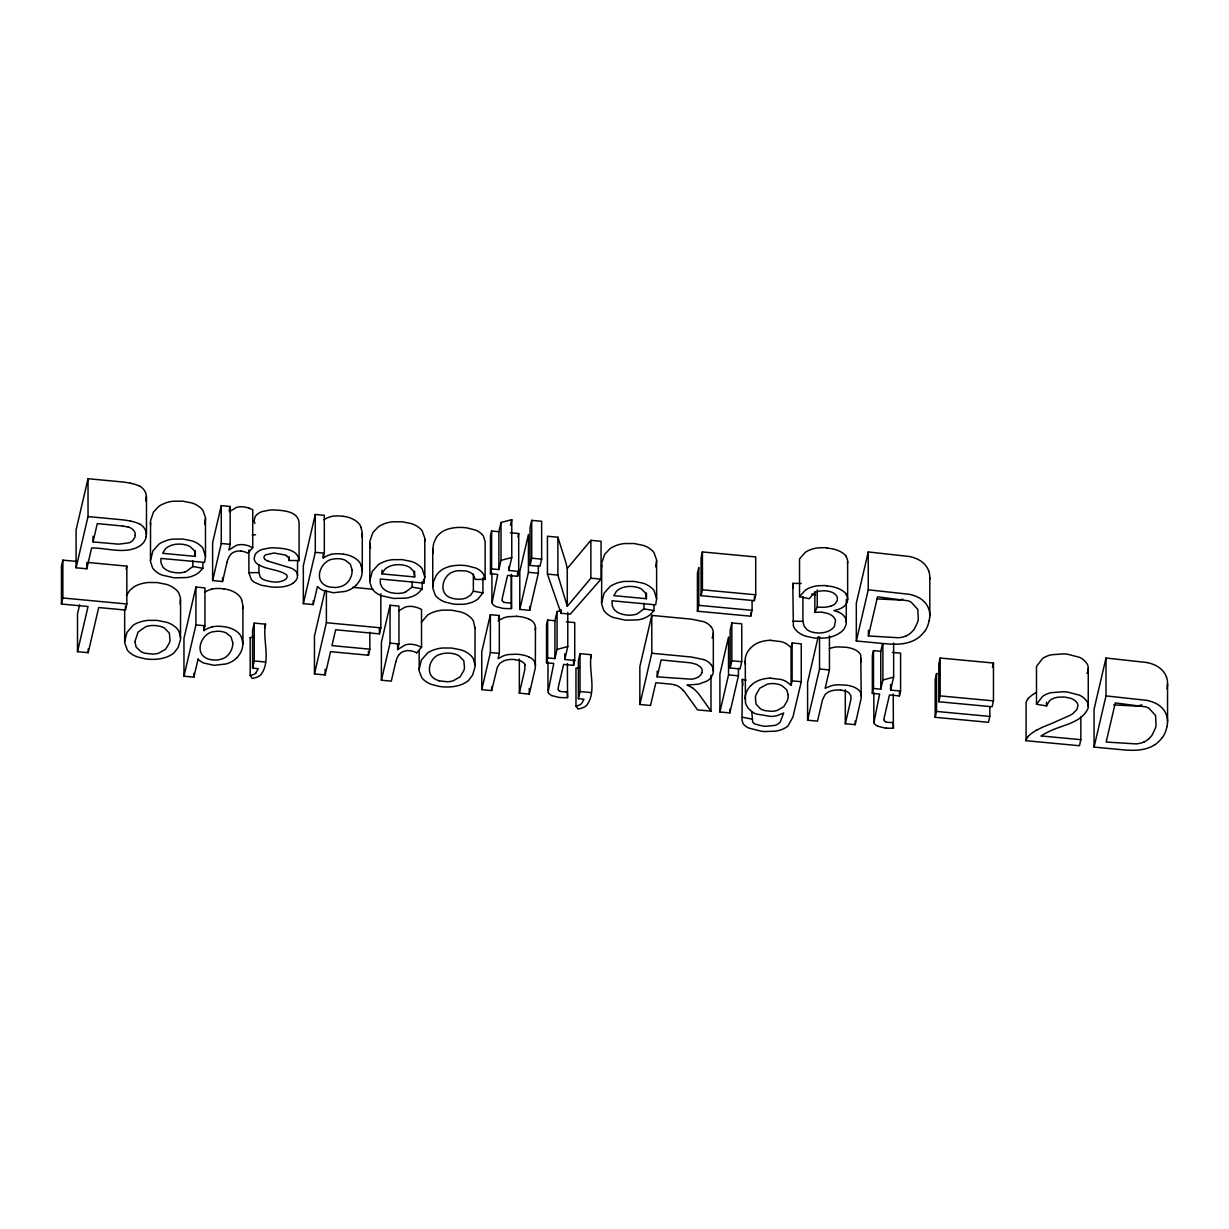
<?xml version="1.0" encoding="UTF-8"?>
<svg xmlns="http://www.w3.org/2000/svg" width="1229" height="1229" viewBox="0 0 1229 1229"><rect width="100%" height="100%" fill="white"/><g stroke="black" fill="none" stroke-linecap="round" stroke-linejoin="round"><path stroke-width="1.5" d="M829.375 648.559L830.466 648.19A21.492 13.642 0 0 1 837.487 646.9L846.213 647.268A22.368 14.195 0 0 1 855.876 650.156L856.306 650.479A14.932 9.479 0 0 1 860.761 655.195L861.222 697.995L855.215 724.68L845.306 723.743L845.306 689.669M861.299 658.467L860.961 661.985M297.618 560.347L297.403 577.415A17.129 10.861 0 0 1 293.116 583.053M492.076 602.794L497.745 574.435L490.479 573.759L490.479 535.905L491.615 531.005L498.882 531.696L501.017 522.509L511.756 519.652L511.756 557.52L508.729 570.471L518.699 571.408L518.699 533.555L510.388 532.771M528.547 618.955L529.914 619.6A13.918 8.833 0 0 1 533.478 622.304A19.603 12.428 0 0 1 535.368 626.913A14.518 9.217 0 0 1 535.46 627.742L535.352 629.325A76.075 48.269 0 0 1 535.245 630.093M535.46 627.742L535.352 667.178A76.075 48.269 0 0 1 534.999 669.252L529.253 694.093L519.345 693.156L519.345 659.082M548.38 692.588A7.067 4.486 0 0 1 548.119 691.835L553.772 663.476L546.506 662.8L546.506 624.931L547.642 620.046L554.909 620.737L557.06 611.55L560.639 610.598M874.234 723.174A7.067 4.486 0 0 1 873.957 722.406L879.611 694.062L872.344 693.371L872.344 655.518L873.496 650.633L880.763 651.309L882.468 643.965M126.387 595.712L129.567 590.596L133.193 587.385A23.228 14.733 0 0 1 137.802 584.943L138.877 584.528A26.285 16.684 0 0 1 148.11 582.5L157.143 582.546L166.637 584.42A25.041 15.885 0 0 1 173.059 587.416L175.686 589.413A25.056 15.9 0 0 1 178.912 593.284L180.448 597.786L180.11 603.977M180.602 599.752L180.494 639.679L178.144 647.453L174.103 652.783A24.641 15.639 0 0 1 163.626 658.022A29.312 18.604 0 0 1 149.062 659.251A35.887 22.767 0 0 1 145.13 658.821L137.295 656.885A24.703 15.67 0 0 1 131.119 653.674L129.429 652.322A23.674 15.025 0 0 1 127.324 650.049L124.682 642.736L124.651 609.507M475.055 628.403L473.365 620.922A25.056 15.9 0 0 0 470.154 617.035L467.527 615.053A25.041 15.885 0 0 0 461.09 612.057L451.611 610.183L442.578 610.137A26.285 16.684 0 0 0 433.33 612.165L432.27 612.58A23.228 14.733 0 0 0 427.661 615.022L421.363 622.227M475.07 627.389L474.962 667.301L472.612 675.09L468.572 680.42A24.641 15.639 0 0 1 458.094 685.659A29.312 18.604 0 0 1 443.531 686.888A35.887 22.767 0 0 1 439.598 686.458L431.763 684.522A24.703 15.67 0 0 1 425.587 681.312L423.897 679.96A23.674 15.025 0 0 1 421.793 677.686L419.243 671.387L419.12 650.387M202.877 562.621L202.877 568.29L198.929 572.514A23.581 14.963 0 0 1 191.847 576.293A22.644 14.364 0 0 1 187.008 577.522L174.38 577.86L161.998 575.08A24.303 15.424 0 0 1 156.897 572.299A25.026 15.885 0 0 1 155.207 570.932A24.534 15.578 0 0 1 152.565 567.875L150.476 561.499L150.568 520.528L153.533 511.986L158.879 506.348A25.041 15.885 0 0 1 161.951 504.504L165.377 503.03A24.595 15.608 0 0 1 172.905 501.248L182.86 501.171L192.077 503.03A24.027 15.24 0 0 1 198.315 506.041L200.849 508.038A24.488 15.547 0 0 1 202.893 510.327L205.473 517.578L205.504 556.476L204.552 562.39L160.907 558.427L160.953 562.713L162.796 566.83A16.576 10.523 0 0 0 164.179 568.305L165.838 569.58A15.916 10.093 0 0 0 171.369 571.977L174.733 572.591A20.278 12.874 0 0 0 176.976 572.791L178.297 572.837A14.717 9.34 0 0 0 184.842 571.946M150.445 560.485L152.98 550.807L158.879 544.201A25.041 15.885 0 0 1 161.951 542.358L165.377 540.883A24.595 15.608 0 0 1 172.905 539.116L182.86 539.039L192.077 540.898A24.027 15.24 0 0 1 198.315 543.909L200.849 545.906A24.488 15.547 0 0 1 202.893 548.18L205.504 556.476M422.208 581.302L422.208 588.875L418.244 593.1A23.581 14.963 0 0 1 411.177 596.879A22.644 14.364 0 0 1 406.338 598.108L393.695 598.446L381.328 595.666A24.303 15.424 0 0 1 376.212 592.885A25.026 15.885 0 0 1 374.522 591.518A24.534 15.578 0 0 1 371.88 588.461L369.791 582.085L369.898 541.113L372.863 532.572L378.209 526.918A25.041 15.885 0 0 1 381.282 525.075L384.692 523.6A24.595 15.608 0 0 1 392.22 521.833L402.19 521.757L411.392 523.615A24.027 15.24 0 0 1 417.63 526.626L420.164 528.624A24.488 15.547 0 0 1 422.208 530.897L424.788 538.164L424.819 577.046L423.821 583.099L380.222 579.013L380.422 583.929L382.127 587.401A16.576 10.523 0 0 0 383.494 588.891L385.169 590.166A15.916 10.093 0 0 0 390.699 592.562L394.063 593.177A20.278 12.874 0 0 0 396.306 593.377L397.612 593.407A14.717 9.34 0 0 0 404.157 592.532M369.76 581.071L372.295 571.393L378.209 564.787A25.041 15.885 0 0 1 381.282 562.943L384.692 561.469A24.595 15.608 0 0 1 392.22 559.702L402.19 559.625L411.392 561.469A24.027 15.24 0 0 1 417.63 564.48L420.164 566.477A24.488 15.547 0 0 1 422.208 568.766L424.819 577.046M642.982 618.633A22.644 14.364 0 0 1 638.143 619.862L625.515 620.199L613.133 617.419A24.303 15.424 0 0 1 608.032 614.638A25.026 15.885 0 0 1 606.343 613.271A24.534 15.578 0 0 1 603.7 610.214L601.611 603.838L601.718 562.867L604.668 554.325L610.03 548.687A25.041 15.885 0 0 1 613.087 546.844L616.512 545.369A24.595 15.608 0 0 1 624.04 543.587L634.01 543.51L643.213 545.369A24.027 15.24 0 0 1 649.45 548.38L651.984 550.377A24.488 15.547 0 0 1 654.028 552.666L656.609 559.917L656.639 598.815L655.641 604.852L612.042 600.766L612.242 605.697L613.932 609.169A16.576 10.523 0 0 0 615.314 610.644L616.973 611.919A15.916 10.093 0 0 0 622.504 614.316L625.868 614.93A20.278 12.874 0 0 0 628.127 615.13L629.432 615.161A14.717 9.34 0 0 0 635.977 614.285A13.258 8.403 0 0 0 637.559 613.686L643.965 608.862L643.965 603.193M601.58 602.824L604.115 593.146L610.03 586.54A25.041 15.885 0 0 1 613.087 584.697L616.512 583.222A24.595 15.608 0 0 1 624.04 581.455L634.01 581.378L643.213 583.237A24.027 15.24 0 0 1 649.45 586.248L651.984 588.245A24.488 15.547 0 0 1 654.028 590.519L656.639 598.815M751.779 711.468L752.686 722.13A7.435 4.716 0 0 0 754.176 723.482A11.691 7.42 0 0 0 755.512 724.204L763.055 726.093A31.662 20.094 0 0 0 765.513 726.293L774.869 725.417A13.442 8.526 0 0 0 780.215 722.084L783.672 713.004L777.665 715.462A19.71 12.505 0 0 1 771.075 716.476L755.989 713.957A20.663 13.104 0 0 1 752.056 711.821L748.983 709.072A31.816 20.186 0 0 1 745.435 702.542L745.266 658.314A40.004 25.379 0 0 1 750.704 647.806M745.004 698.978L745.266 696.167A40.004 25.379 0 0 1 750.704 685.674M124.651 641.692L126.91 632.459L133.193 625.238A23.228 14.733 0 0 1 137.802 622.796L138.877 622.396A26.285 16.684 0 0 1 148.11 620.353L157.143 620.399L166.637 622.273A25.041 15.885 0 0 1 173.059 625.284L175.686 627.266A25.056 15.9 0 0 1 178.912 631.153L180.602 637.605M205.504 518.607L204.613 524.261M419.12 669.313L421.363 660.081L427.661 652.876A23.228 14.733 0 0 1 432.27 650.433L433.345 650.033A26.285 16.684 0 0 1 442.578 647.99L451.611 648.036L461.09 649.911A25.041 15.885 0 0 1 467.527 652.906L470.154 654.903A25.056 15.9 0 0 1 473.365 658.79L475.07 665.242M424.819 539.193L424.681 541.328M656.639 560.946L655.687 566.861M482.92 577.753L482.92 592.9L478.081 598.892A22.936 14.564 0 0 1 473.319 601.749A23.704 15.04 0 0 1 471.475 602.502A22.875 14.518 0 0 1 463.379 604.284L456.604 604.33A34.366 21.815 0 0 1 452.502 603.885L444.883 601.98A23.643 15.009 0 0 1 438.907 598.784L437.278 597.448A23.581 14.963 0 0 1 435.266 595.189L432.762 587.954L432.746 549.056L433.699 543.157L436.141 537.826A34.489 21.892 0 0 1 438.891 534.415L441.165 532.464A21.815 13.842 0 0 1 450.014 528.547A29.02 18.42 0 0 1 463.563 527.533A35.165 22.322 0 0 1 466.82 527.871L475.623 530.129A20.401 12.951 0 0 1 483.489 536.29L485.117 541.528L485.117 579.397L475.254 579.427L473.349 574.895A12.567 7.973 0 0 0 465.484 570.901L458.356 570.671A14.917 9.463 0 0 0 452.84 571.961C443.608 574.988 438.753 590.289 447.602 596.265A14.195 9.002 0 0 0 451.55 598.108L454.745 598.83A18.942 12.029 0 0 0 457.234 599.107L460.015 599.153A13.55 8.603 0 0 0 466.79 597.709L470.646 595.113L473.365 591.18L473.365 574.143M432.746 586.909L433.699 581.025L436.141 575.679A34.489 21.892 0 0 1 438.891 572.268L441.165 570.333A21.815 13.842 0 0 1 450.014 566.4M846.335 599.46L846.243 623.364A29.404 18.65 0 0 1 845.798 625.407L844.338 628.511A23.243 14.748 0 0 1 840.467 632.489L837.748 634.195A28.482 18.066 0 0 1 834.552 635.7L833.431 636.13A25.763 16.346 0 0 1 826.134 637.912L817.992 638.266A36.102 22.905 0 0 1 813.782 637.928L805.609 636.146A23.919 15.178 0 0 1 799.157 632.966A25.609 16.254 0 0 1 796.976 631.199A23.843 15.132 0 0 1 793.35 625.838L792.797 583.376L801.231 583.452M792.797 583.376L793.35 587.984M1037.046 729.888L1042.699 727.153A145.652 92.421 0 0 1 1051.148 723.727L1070.72 715.001A33.951 21.538 0 0 0 1072.763 713.65L1076.865 709.64L1078.002 705.6A13.104 8.311 0 0 0 1076.297 701.851L1075.928 701.467A15.301 9.709 0 0 0 1075.098 700.714A14.057 8.926 0 0 0 1070.689 698.333L1065.543 697.212A22.675 14.395 0 0 0 1062.962 696.997L1058.108 697.196A14.164 8.987 0 0 0 1052.623 698.763A13.842 8.787 0 0 0 1049.458 700.853L1046.524 705.907L1036.493 704.278L1036.493 666.425L1042.591 658.498A20.97 13.304 0 0 1 1046.924 656.148A22.014 13.965 0 0 1 1051.025 654.827L1063.331 653.874A42.001 26.639 0 0 1 1067.571 654.227L1079.385 657.285A21.769 13.811 0 0 1 1083.579 659.881L1086.037 662.323A20.693 13.12 0 0 1 1088.172 667.009L1088.233 669.16A25.579 16.223 0 0 1 1087.988 670.65L1086.989 673.292M1088.264 668.438L1088.233 707.028A25.579 16.223 0 0 1 1087.988 708.518C1080.905 723.866 1060.443 725.018 1047.077 732.545A29.972 19.019 0 0 0 1046.232 732.945A33.229 21.077 0 0 0 1041.24 735.956M195.303 556.368L194.505 550.853L190.418 546.782A14.717 9.34 0 0 0 186.132 544.985L182.706 544.324A19.695 12.49 0 0 0 180.095 544.109L177.652 544.124A15.516 9.847 0 0 0 170.969 545.476A17.191 10.907 0 0 0 169.617 546.045A16.515 10.477 0 0 0 165.224 549.086L162.658 553.311L195.303 556.368L195.303 550.7M414.634 576.954L413.82 571.439L409.733 567.368A14.717 9.34 0 0 0 405.447 565.57L402.021 564.894A19.695 12.49 0 0 0 399.41 564.695L396.967 564.71A15.516 9.847 0 0 0 390.3 566.047A17.191 10.907 0 0 0 388.932 566.615A16.515 10.477 0 0 0 384.539 569.672L381.989 573.897L414.634 576.954L414.634 571.285M646.439 598.707L645.64 593.192L641.553 589.121A14.717 9.34 0 0 0 637.267 587.324L633.841 586.663A19.695 12.49 0 0 0 631.23 586.448L628.787 586.463A15.516 9.847 0 0 0 622.104 587.815A17.191 10.907 0 0 0 620.753 588.384A16.515 10.477 0 0 0 616.359 591.426L613.809 595.65L646.439 598.707L646.439 593.039M929.723 617.219L929.262 620.537M1167.489 685.459L1167.012 688.762M1167.489 723.313L1167.012 726.631M135.298 535.153L135.205 535.936A21.016 13.335 0 0 1 134.791 537.411L132.717 540.576A12.321 7.82 0 0 1 129.168 542.819L118.737 544.17L93.035 541.928L93.035 536.243M76.029 561.361L62.863 560.132L61.45 566.17L61.45 604.038L88.042 606.527L77.504 651.693L88.196 652.691L98.719 607.525L125.419 610.045L126.833 603.992L126.833 566.139L87.32 562.421M130.627 483.212L125.527 482.352A105.848 67.165 0 0 0 120.411 481.768L88.027 478.711L76.09 529.914L76.09 567.783L86.767 568.781L91.622 547.965C106.769 547.781 124.452 554.494 138.846 546.582A24.242 15.378 0 0 0 144.177 541.697L145.698 538.763A31.002 19.664 0 0 0 146.282 536.689M61.45 604.038L62.863 597.985L62.863 560.132M76.09 567.783L88.027 516.579L88.027 478.711M93.035 541.928L97.291 523.615L118.829 525.643A96.492 61.22 0 0 1 122.731 526.073M79.624 604.806L77.504 613.839L77.504 651.693M126.126 569.15L126.833 566.139M203.83 626.775L203.83 630.569L204.951 625.745L204.951 587.892L195.933 587.047L183.966 638.358L183.966 676.211L193.875 677.148L198.084 659.082M241.038 551.084A14.64 9.294 0 0 1 247.935 553.204L252.744 547.673L249.18 546.075A17.636 11.184 0 0 0 243.035 544.662A11.322 7.19 0 0 0 236.383 545.338L228.871 549.962L230.176 544.339L230.176 506.471L221.266 505.641L212.617 542.726L212.617 580.595L222.526 581.517L227.058 562.099M183.966 676.211L195.933 624.9L195.933 587.047M212.617 580.595L221.266 543.495L221.266 505.641M229.193 510.696L230.176 506.471M250.178 637.636L250.178 675.504L252.298 678.454L255.263 677.763A13.411 8.511 0 0 0 260.871 674.782C271.486 660.756 262.284 639.925 265.525 624.163L254.234 623.103L252.575 630.262L252.575 668.13L258.182 668.653L255.847 672.954M252.575 668.13L254.234 660.956L254.234 623.103M264.696 627.742L265.525 624.163M331.354 554.356A22.921 14.548 0 0 0 323.258 558.027L324.318 553.173L324.318 515.304L315.285 514.459L303.333 565.77L303.333 603.639L313.241 604.56L317.451 586.51A20.693 13.12 0 0 0 323.15 590.442L333.412 592.747L345.195 591.41A23.919 15.178 0 0 0 353.875 587.278L356.18 585.296M303.333 603.639L315.285 552.328L315.285 514.459M325.101 590.35L314.455 636.069L314.455 673.938L325.132 674.936L330.555 651.662L368.423 655.226L369.837 649.173L369.837 632.136M314.455 673.938L326.392 622.719L326.392 590.55M369.837 649.173L331.953 645.624L335.655 629.77L379.423 633.872L380.836 627.835L380.836 593.761M416.754 652.799L421.532 647.284L417.952 645.686A17.636 11.184 0 0 0 411.823 644.288A11.322 7.19 0 0 0 405.155 644.964L397.643 649.573L398.949 643.95L398.949 606.097L390.039 605.252L381.389 642.352L381.389 680.205L391.298 681.143L395.83 661.724M381.389 680.205L390.039 643.12L390.039 605.252M490.479 573.759L491.615 568.873L491.615 531.005M491.615 568.873L498.882 569.549L501.017 560.363L501.017 522.509M510.465 525.213L511.756 519.652M528.593 656.762A24.964 15.839 0 0 0 516.61 654.212L508.299 654.55A19.848 12.597 0 0 0 503.414 655.856L498.083 658.652L499.312 653.367L499.312 615.514L490.386 614.669L481.753 651.769L481.753 689.638L491.661 690.56L497.422 667.055L499.834 663.353L503.89 660.803A16.146 10.247 0 0 1 512.416 659.405L513.184 659.42A19.019 12.075 0 0 1 515.243 659.589M481.753 689.638L490.386 652.538L490.386 614.669M498.498 619.032L499.312 615.514M517.947 536.812L518.699 533.555M502.185 600.336L502.246 598.554A49.175 31.201 0 0 1 502.538 597.064L507.592 575.372L517.563 576.309L518.699 571.408M531.727 520.359L530.052 527.579L530.052 565.448L539.961 566.369L541.636 559.149L541.636 521.28L531.727 520.359L531.727 558.212L530.052 565.448M519.79 609.415L528.439 572.33L528.439 534.461L519.79 571.562L519.79 609.415L529.699 610.352L538.348 573.252L538.348 565.678M519.345 693.156L524.798 669.667L524.875 664.997M546.506 662.8L547.642 657.914L547.642 620.046M547.642 657.914L554.909 658.59L557.06 649.404L557.06 611.55M566.431 621.813L574.726 622.596L574.726 660.449L564.772 659.512L567.783 646.562L567.783 612.488M558.212 689.377L558.273 687.595A49.175 31.201 0 0 1 558.581 686.089L563.619 664.413L573.59 665.335L574.726 660.449M580.027 653.674L578.367 660.833L578.367 698.702L583.975 699.224L581.64 703.526A9.648 6.13 0 0 1 575.955 706.045L578.091 709.025L581.056 708.35A13.411 8.511 0 0 0 586.663 705.354C597.279 691.328 588.077 670.496 591.318 654.734L580.027 653.674L580.027 691.543L578.367 698.702M590.473 658.314L591.318 654.734M711.161 626.928L710.439 626.037A17.943 11.384 0 0 0 703.664 621.659L691.42 619.17L651.785 615.406L639.848 666.61L639.848 704.463L650.525 705.477L655.825 682.725L669.206 683.985A35.948 22.813 0 0 1 673.646 684.568L674.106 684.691M639.848 704.463L651.785 653.26L651.785 615.406M701.974 672.57A13.473 8.542 0 0 1 698.825 676.657A12.413 7.881 0 0 1 692.357 679.038A15.823 10.032 0 0 1 691.282 679.191L657.192 676.856L661.156 659.927L690.836 662.861L696.49 664.367L700.469 666.948A11.783 7.482 0 0 1 702.143 670.066L702.189 671.357A14.994 9.509 0 0 1 701.959 672.57M702.42 551.929L701.052 557.797L701.052 595.666L754.345 600.658L755.712 594.79L755.712 556.937L702.42 551.929L702.42 589.797L701.052 595.666M697.427 611.212L698.794 605.344L698.794 567.475L697.427 573.344L697.427 611.212L750.719 616.205L752.087 610.337L752.087 600.873M731.839 622.919L730.149 630.139L730.149 668.008L740.058 668.929L741.748 661.709L741.748 623.84L731.839 622.919L731.839 660.772L730.149 668.008M719.902 711.975L728.536 674.89L728.536 637.021L719.902 674.122L719.902 711.975L729.811 712.912L738.445 675.812L738.445 668.238M770.537 678.208L781.245 679.499A20.14 12.782 0 0 1 786.283 681.573L791.077 685.321L791.077 647.468L792.121 642.997L801.262 643.842L801.262 681.711L792.982 716.83L788.142 725.786A20.248 12.858 0 0 1 780.338 730.026L778.003 730.671A23.505 14.917 0 0 1 775.484 731.163L764.853 731.547A45.488 28.851 0 0 1 761.396 731.24L748.799 728.06A21.385 13.565 0 0 1 746.479 726.8L744.59 725.371A14.256 9.049 0 0 1 742.869 723.205L742.009 720.071L742.362 679.376L746.126 680.098M791.077 685.321L792.121 680.851L792.121 642.997M818.253 636.637L807.591 682.356L807.591 720.209L817.5 721.146L822.508 699.793L825.197 694.446A13.35 8.48 0 0 1 831.925 690.744A16.499 10.477 0 0 1 840.559 690.053M807.591 720.209L819.528 669.006L819.528 636.822M829.437 635.854L829.437 669.928L825.151 688.301L830.466 686.059A21.492 13.642 0 0 1 837.487 684.753L846.213 685.137A22.368 14.195 0 0 1 855.876 688.025L856.306 688.348A14.932 9.479 0 0 1 860.761 693.048L861.299 696.321M928.694 571.055A33.675 21.369 0 0 0 921.304 561.361A28.39 18.02 0 0 0 909.614 556.522L868.258 551.944L856.321 603.147L856.321 641L885.448 643.735C896.171 644.687 907.97 644.733 917.28 638.466A40.941 25.978 0 0 0 924.408 631.491M856.321 641L868.258 589.797L868.258 551.944M845.306 723.743L850.99 699.101L850.806 695.66L849.162 693.079A10.247 6.498 0 0 0 846.166 691.297L841.973 690.237A18.865 11.967 0 0 0 840.544 690.068M906.311 635.9A18.589 11.798 0 0 1 898.368 637.743L868.411 635.961L877.521 596.848L908.062 600.781A17.421 11.061 0 0 1 911.319 602.302L917.817 609.384L918.309 619.247A74.416 47.209 0 0 1 917.525 622.35L914.407 628.91A35.026 22.23 0 0 1 912.886 630.846L911.181 632.566A22.767 14.441 0 0 1 906.265 635.854M872.344 693.371L873.496 688.486L873.496 650.633M873.496 688.486L880.763 689.177L882.898 679.99L882.898 644.011M892.269 652.384L900.58 653.167L900.58 691.036L890.61 690.099L893.637 677.133L893.637 643.059M884.066 719.948L884.112 718.182A49.175 31.201 0 0 1 884.419 716.676L889.473 694.984L899.428 695.921L900.58 691.036M940.354 673.922L936.544 673.569L935.177 679.437L935.177 717.306L988.469 722.299L989.837 716.43L989.837 706.967M940.17 658.022L938.802 663.89L938.802 701.759L992.095 706.752L993.462 700.883L993.462 663.03L940.17 658.022L940.17 695.891L938.802 701.759M935.177 717.306L936.544 711.437L936.544 673.569M992.433 667.424L993.462 663.03M1080.844 716.968L1080.844 739.674L1079.431 745.726L1026.092 740.718L1026.092 702.85A17.851 11.338 0 0 1 1028.258 698.594M1147.394 662.569L1106.008 658.022L1094.071 709.241L1094.071 747.094L1123.198 749.828C1133.937 750.765 1145.735 750.827 1155.03 744.559M1094.071 747.094L1106.008 695.891L1106.008 658.022M742.362 679.376L742.869 685.352M1036.493 704.278L1042.591 696.367A20.97 13.304 0 0 1 1046.924 694.001A22.014 13.965 0 0 1 1051.025 692.695L1063.331 691.727A42.001 26.639 0 0 1 1067.571 692.081L1079.385 695.153A21.769 13.811 0 0 1 1083.579 697.749L1086.037 700.192A20.693 13.12 0 0 1 1088.172 704.862L1088.264 706.291M822.001 612.242A30.356 19.265 0 0 0 814.858 612.395L817.239 606.926L817.239 589.889M712.098 638.02L712.866 636.1A23.674 15.025 0 0 0 711.222 626.913M830.696 606.112L832.617 605.405A10.4 6.606 0 0 0 835.121 603.808L836.949 601.181A17.175 10.907 0 0 0 837.348 599.706L837.379 598.047A11.891 7.543 0 0 0 835.643 594.728A13.135 8.326 0 0 0 834.921 594.053A12.49 7.927 0 0 0 829.928 591.595L827.332 591.057A18.251 11.583 0 0 0 825.212 590.826L822.447 590.796A13.227 8.403 0 0 0 815.749 592.286A12.981 8.234 0 0 0 814.182 593.115L809.189 598.738L799.541 596.695L805.195 590.289A22.475 14.256 0 0 1 817.915 585.741L824.551 585.542A32.031 20.325 0 0 1 826.902 585.695M654.012 604.945L654.012 610.629L650.064 614.853A23.581 14.963 0 0 1 642.997 618.633M567.276 568.443L590.872 540.33L601.058 541.282L601.058 579.136L570.271 614.162L561.023 613.286L547.443 574.112L547.443 536.243L557.889 537.227L565.847 562.529L567.276 568.443L567.276 606.312L590.872 578.183L590.872 540.33M192.83 560.854L192.83 566.523L186.424 571.347A13.258 8.403 0 0 1 184.826 571.931M412.145 581.44L412.145 587.109L405.739 591.932M750.781 647.837L752.947 645.886A23.259 14.763 0 0 1 770.537 640.278M750.781 685.705L752.947 683.739A23.259 14.763 0 0 1 770.537 678.147M236.813 657.884L234.524 659.865A23.919 15.178 0 0 1 225.844 663.998L214.046 665.319L203.768 663.045A20.693 13.12 0 0 1 198.053 659.097M1148.946 738.66L1150.636 736.939A35.026 22.23 0 0 0 1152.157 735.003L1155.275 728.444A74.416 47.209 0 0 0 1156.059 725.34L1155.567 715.478L1149.069 708.396A17.421 11.061 0 0 0 1145.812 706.875L1115.287 702.927L1106.161 742.055L1136.134 743.898A18.589 11.798 0 0 0 1144.061 741.993M229.408 511.648L236.383 507.485A11.322 7.19 0 0 1 243.035 506.809A17.636 11.184 0 0 1 249.164 508.222M398.703 610.859L405.155 607.111A11.322 7.19 0 0 1 411.823 606.435A17.636 11.184 0 0 1 417.937 607.848L421.532 609.43L421.532 647.284M498.083 620.783L503.414 617.987A19.848 12.597 0 0 1 508.299 616.697L516.61 616.297M501.017 560.363L511.756 557.52M557.06 649.404L567.783 646.562M882.898 679.99L893.637 677.133M1136.134 706.045L1113.704 704.908M252.222 534.799L255.571 534.784M248.888 549.962L248.888 572.683L258.92 572.622L260.164 576.816A11.983 7.604 0 0 0 261.393 578.168A11.706 7.435 0 0 0 264.051 579.842C270.826 582.147 279.459 583.606 285.712 579.258A7.651 4.855 0 0 0 286.587 578.244A7.912 5.024 0 0 0 287.14 576.601L287.11 576.094A5.715 3.626 0 0 0 286.465 574.711C277.662 568.843 265.525 569.979 256.876 563.573A13.642 8.664 0 0 1 255.325 561.853L254.941 561.223A14.625 9.279 0 0 1 254.157 558.673L254.987 554.878A15.009 9.525 0 0 1 257.168 552.236L257.752 551.76A16.177 10.262 0 0 1 262.023 549.471L269.581 547.95A27.944 17.728 0 0 1 272.777 547.781C282.009 548.288 297.986 548.487 299.077 560.578L289.184 560.516L288.923 558.78A10.231 6.498 0 0 0 286.418 555.677M770.537 640.355L781.245 641.646A20.14 12.782 0 0 1 786.283 643.704L791.077 647.468M492.076 602.794A7.067 4.486 0 0 0 492.353 603.547A9.909 6.283 0 0 0 495.794 606.542L502.569 608.294A30.771 19.526 0 0 0 504.305 608.463A37.93 24.073 0 0 0 511.494 608.539L511.356 602.886L510.05 602.871A16.023 10.155 0 0 1 503.537 602.225M792.797 621.229L802.906 621.321L804.135 626.129L806.915 629.571A14.302 9.079 0 0 0 813.567 632.459M566.093 691.912L567.399 691.927L567.537 697.611A37.93 24.073 0 0 1 560.332 697.519A30.771 19.526 0 0 1 558.611 697.319L551.806 695.599M88.027 516.579L120.411 519.621A105.848 67.165 0 0 1 125.527 520.22L130.627 521.065M531.727 558.212L541.636 559.149M868.258 589.797L909.644 594.344A28.39 18.02 0 0 1 921.32 599.214A33.675 21.369 0 0 1 928.694 608.923M877.03 598.907L898.384 599.952A18.589 11.798 0 0 0 902.731 599.199M221.266 543.495L230.176 544.339M315.285 552.328L324.318 553.173M528.439 572.33L538.348 573.252M547.443 574.112L557.889 575.095L567.276 606.312M590.872 578.183L601.058 579.136M702.42 589.797L755.712 594.79M698.794 605.344L752.087 610.337M352.662 587.324L373.324 589.275M62.863 597.985L126.833 603.992M326.392 622.719L380.836 627.835M651.785 653.26L691.42 657.023L703.649 659.543M731.839 660.772L741.748 661.709M819.528 669.006L829.437 669.928M1106.008 695.891L1147.394 700.438M195.933 624.9L204.951 625.745M390.039 643.12L398.949 643.95M490.386 652.538L499.312 653.367M728.536 674.89L738.445 675.812M792.121 680.851L801.262 681.711M940.17 695.891L993.462 700.883M936.544 711.437L989.837 716.43M254.234 660.956L265.525 662.016M580.027 691.543L591.318 692.603M1041.255 735.971L1080.844 739.674M710.976 675.182L710.976 711.145L697.55 709.886L684.937 692.373A84.386 53.554 0 0 0 683.293 690.452M822.001 612.303L826.733 613.148A14.917 9.463 0 0 1 832.202 615.775A15.992 10.139 0 0 1 833.554 617.004A14.779 9.371 0 0 1 835.566 620.645L834.383 626.391A16.023 10.17 0 0 1 830.804 629.847L829.56 630.569A18.343 11.645 0 0 1 827.486 631.506L826.764 631.767A15.839 10.047 0 0 1 819.774 632.981L818.084 632.981A19.295 12.244 0 0 1 815.641 632.781L813.567 632.443M122.731 526.073L127.801 526.949M815.641 594.928L813.567 594.59A14.302 9.079 0 0 1 811.647 594.099M343.306 516.272L344.197 516.41A23.09 14.64 0 0 1 360.066 525.182L361.142 527.456M343.306 554.125L344.197 554.264A23.09 14.64 0 0 1 360.066 563.051L361.142 565.309M223.939 588.845L224.83 588.983A23.09 14.64 0 0 1 240.7 597.77L241.79 600.029M817.362 606.942L818.207 607.08A10.078 6.391 0 0 0 818.821 607.141A20.985 13.319 0 0 0 830.727 606.158M643.965 608.862L654.012 610.629M412.145 587.109L422.208 588.875M192.83 566.523L202.877 568.29M473.365 591.18L482.92 592.9M742.362 717.229L751.779 719.042M439.46 680.881L447.371 681.757A15.24 9.663 0 0 0 453.148 680.805L460.076 676.887L463.825 670.588A49.682 31.524 0 0 0 464.501 667.977L463.825 660.726L458.939 655.764A15.286 9.694 0 0 0 453.854 653.797L451.304 653.336A19.126 12.136 0 0 0 448.57 653.121L445.927 653.183A15.378 9.755 0 0 0 440.212 654.32C429.858 656.762 424.666 673.6 435.143 679.115A15.255 9.678 0 0 0 439.46 680.881M268.168 561.177L268.598 561.315A46.333 29.388 0 0 0 269.581 561.622L290.536 567.906A15.316 9.724 0 0 1 296.343 571.792A13.473 8.542 0 0 1 297.587 575.479M249.18 508.207L252.744 509.805L252.744 547.673M838.547 612.119L833.876 610.552L836.672 609.922A18.343 11.629 0 0 0 843.232 607.018A17.513 11.107 0 0 0 847.426 601.227A20.371 12.92 0 0 0 846.013 594.344M528.547 656.808L529.914 657.469A13.918 8.833 0 0 1 533.478 660.173A19.603 12.428 0 0 1 535.368 664.766A14.518 9.217 0 0 1 535.46 665.611M877.644 726.17L884.45 727.906A30.771 19.526 0 0 0 886.17 728.09M692.91 688.24L692.127 687.687A33.152 21.031 0 0 0 687.042 685.121L698.687 684.138L706.875 681.112A19.848 12.597 0 0 0 711.376 677.056L712.866 673.968A23.674 15.025 0 0 0 711.222 664.766M711.161 664.781L710.439 663.89A17.943 11.384 0 0 0 703.664 659.527M710.976 711.145L700.192 695.891A56.841 36.071 0 0 0 692.972 688.209M241.79 637.897L240.638 635.639A23.09 14.64 0 0 0 224.861 626.79L223.939 626.713A21.523 13.657 0 0 0 211.972 626.882M370.59 548.026L369.76 543.218M433.222 553.019L432.746 549.056M745.435 664.674L745.004 661.11M601.718 566.968L601.58 564.971M150.583 524.629L150.445 522.632M485.117 579.397L483.473 574.158A20.401 12.951 0 0 0 475.623 567.982L466.82 565.739A35.165 22.322 0 0 0 463.563 565.386A29.02 18.42 0 0 0 450.014 566.385M248.888 572.683L251.177 579.274A18.819 11.937 0 0 0 254.434 582.3L261.239 585.25L271.102 586.94A30.771 19.526 0 0 0 284.529 586.51L285.205 586.294A18.65 11.829 0 0 0 293.178 583.099M886.17 728.106A37.93 24.073 0 0 0 893.375 728.167L893.237 722.498L891.931 722.483A16.023 10.155 0 0 1 885.402 721.838M846.335 622.181L845.951 619.416A18.174 11.522 0 0 0 838.562 612.103M1167.55 683.862L1167.55 721.715M1046.524 702.112L1046.524 705.907M929.8 577.768L929.8 615.621M899.428 692.127L899.428 695.921M893.237 694.108L893.375 728.183M890.61 684.415L890.61 690.099M880.763 651.309L880.763 689.177M873.819 692.603L873.819 720.993M868.411 630.277L868.411 635.961M855.215 720.901L855.215 724.68M847.641 561.622L847.641 599.491M814.842 591.518L814.842 612.334M802.906 596.71L802.906 621.321M799.541 596.695L799.541 558.842L805.195 552.436A22.475 14.256 0 0 1 817.915 547.888L824.551 547.673A32.031 20.325 0 0 1 826.902 547.842M754.345 596.879L754.345 600.658M750.719 612.426L750.719 616.205M729.811 709.118L729.811 712.912M713.327 632.827L713.327 671.203M657.192 671.188L657.192 676.856M575.971 706.076L575.971 668.223A9.648 6.13 0 0 0 579.581 667.117M573.59 659.666L573.59 665.335M567.399 663.522L567.537 697.611M564.772 653.843L564.772 659.512M561.023 609.507L561.023 613.286M557.889 537.227L557.889 575.095M554.909 620.737L554.909 658.59M547.98 662.032L547.98 690.421M529.699 606.558L529.699 610.352M529.253 688.409L529.253 694.093M517.563 572.514L517.563 576.309M511.494 574.496L511.494 608.57M511.356 574.481L511.356 602.886M508.729 566.692L508.729 570.471M498.882 531.696L498.882 569.549M491.938 572.991L491.938 601.38M491.661 686.781L491.661 690.56M423.821 579.32L423.821 583.099M397.643 643.904L397.643 649.573M381.989 570.102L381.989 573.897M379.423 628.203L379.423 633.872M368.423 651.431L368.423 655.226M362.278 533.586L362.278 571.454M325.132 669.252L325.132 674.936M323.196 554.202L323.196 557.981M313.241 600.781L313.241 604.56M299.077 560.578L299.077 522.724C297.986 510.634 282.009 510.434 272.777 509.912A27.944 17.728 0 0 0 269.581 510.081L262.023 511.617A16.177 10.262 0 0 0 257.752 513.906L257.168 514.383A15.009 9.525 0 0 0 254.987 517.025L254.157 520.804A14.625 9.279 0 0 0 254.941 523.37M289.184 556.722L289.184 560.516M258.92 565.048L258.92 572.622M242.912 606.174L242.912 644.027M222.526 577.738L222.526 581.517M193.875 673.354L193.875 677.148M146.481 496.501L146.481 534.83M125.419 606.25L125.419 610.045M88.196 648.912L88.196 652.691M86.767 563.097L86.767 568.781M146.282 498.836A31.002 19.664 0 0 1 145.698 500.894M139.86 486.1A22.752 14.441 0 0 1 145.882 498.79M130.597 483.274A25.148 15.946 0 0 1 139.645 486.223M139.86 523.969A22.752 14.441 0 0 1 145.882 536.643M130.597 521.142A25.148 15.946 0 0 1 139.645 524.092M127.924 526.78A13.273 8.419 0 0 1 135.159 535.153M227.104 562.099A39.374 24.979 0 0 1 230.361 554.909A10.354 6.575 0 0 1 241.053 550.976M268.199 561.131A9.264 5.868 0 0 1 264.665 559.18M264.727 559.149A5.776 3.672 0 0 1 265.464 554.909L273.913 553.004L285.251 555.016A9.617 6.099 0 0 1 286.403 555.677M360.896 527.502A40.572 25.748 0 0 1 361.848 536.827M331.338 516.441A21.523 13.657 0 0 1 343.244 516.395M323.719 519.852A22.921 14.548 0 0 1 331.354 516.503M360.896 565.355A40.572 25.748 0 0 1 356.041 585.25M331.338 554.294A21.523 13.657 0 0 1 343.244 554.248M405.739 591.932A13.258 8.403 0 0 1 404.141 592.516M503.675 601.949A4.255 2.704 0 0 1 502.246 600.566M846.013 556.491A20.371 12.92 0 0 1 847.457 563.374M826.871 548.149A24.119 15.301 0 0 1 846.428 556.353M826.871 586.003A24.119 15.301 0 0 1 846.428 594.206M928.786 571.039A50.45 32.015 0 0 1 929.677 579.366M929.109 620.522A59.069 37.484 0 0 1 924.654 631.552M928.786 608.908A50.45 32.015 0 0 1 929.677 617.219M241.529 600.075A40.572 25.748 0 0 1 242.605 608.754M211.972 589.014A21.523 13.657 0 0 1 223.893 588.968M204.844 592.117A22.921 14.548 0 0 1 212.002 589.075M203.891 630.6A22.921 14.548 0 0 1 212.002 626.944M241.529 637.928A40.572 25.748 0 0 1 236.675 657.822M253.788 636.545A9.648 6.13 0 0 1 250.163 637.621M255.939 672.985A9.648 6.13 0 0 1 250.163 675.474M395.876 661.724A39.374 24.979 0 0 1 399.133 654.519M399.256 654.565A10.354 6.575 0 0 1 409.825 650.587M409.825 650.694A14.64 9.294 0 0 1 416.708 652.829M516.61 616.359A24.964 15.839 0 0 1 528.593 618.909M515.212 659.773A11.614 7.374 0 0 1 525.351 664.904M566.062 691.758A16.023 10.155 0 0 1 559.564 691.251M559.717 690.99A4.255 2.704 0 0 1 558.273 689.607M551.821 695.568A9.909 6.283 0 0 1 548.334 692.603M674.122 684.676A16.346 10.37 0 0 1 678.654 686.519L681.189 688.348A38.683 24.534 0 0 1 683.278 690.452M885.556 721.561A4.255 2.704 0 0 1 884.112 720.179M877.675 726.155A9.909 6.283 0 0 1 874.172 723.19M1028.166 698.564A38.114 24.181 0 0 1 1036.416 692.434M1026.092 740.718A17.851 11.338 0 0 1 1028.258 736.463M1028.166 736.417A38.114 24.181 0 0 1 1037.107 729.934M1166.551 677.133A50.45 32.015 0 0 1 1167.442 685.459M1166.444 677.148A33.675 21.369 0 0 0 1159.055 667.455A28.39 18.02 0 0 0 1147.364 662.615M1141.91 704.908A18.589 11.798 0 0 1 1136.118 705.984M1162.158 737.584A40.941 25.978 0 0 1 1155.122 744.605M1166.874 726.616A59.069 37.484 0 0 1 1162.404 737.646M1166.551 715.001A50.45 32.015 0 0 1 1167.442 723.313M1166.444 715.017A33.675 21.369 0 0 0 1159.055 705.323A28.39 18.02 0 0 0 1147.364 700.469M1148.915 738.644A22.767 14.441 0 0 1 1144.015 741.947M788.25 694.969L787.973 698.103A50.082 31.77 0 0 1 787.328 700.653L783.749 706.736L777.22 710.423A14.272 9.049 0 0 1 771.827 711.33L765.252 710.7A14.149 8.972 0 0 1 760.505 708.856L756.004 704.094L755.405 697.488A52.325 33.198 0 0 1 755.958 694.892L759.722 688.255L766.957 684.307A13.78 8.741 0 0 1 772.319 683.57L773.932 683.616A16.1 10.216 0 0 1 776.39 683.892L777.174 684.031A14.18 8.987 0 0 1 782.074 685.751L786.714 689.792L788.25 694.969M134.929 641.538L136.127 647.099L140.69 651.478A15.255 9.678 0 0 0 144.991 653.244L152.903 654.12A15.24 9.663 0 0 0 158.679 653.167L165.608 649.25L169.372 642.951A49.682 31.524 0 0 0 170.032 640.34L169.356 633.089L164.486 628.127A15.286 9.694 0 0 0 159.401 626.16L156.836 625.715A19.126 12.136 0 0 0 154.101 625.5L151.459 625.546A15.378 9.755 0 0 0 145.744 626.682L138.078 632.059L134.929 641.538M232.803 642.813C232.957 650.494 227.78 658.099 219.991 659.497A13.565 8.603 0 0 1 215.336 660.081L210.558 659.635A13.35 8.48 0 0 1 206.457 658.268C193.583 652.123 202.094 632.105 214.599 631.568A12.689 8.05 0 0 1 219.238 631.276A14.087 8.941 0 0 1 221.573 631.537A13.012 8.25 0 0 1 226.382 633.073L231.037 636.929L232.803 642.813M352.17 570.241C352.308 577.922 347.131 585.511 339.358 586.909A13.565 8.603 0 0 1 334.703 587.493L329.925 587.047A13.35 8.48 0 0 1 325.808 585.68C312.934 579.55 321.46 559.533 333.95 558.98A12.689 8.05 0 0 1 338.589 558.703A14.087 8.941 0 0 1 340.94 558.965A13.012 8.25 0 0 1 345.748 560.501L350.403 564.357L352.17 570.241"/></g></svg>
